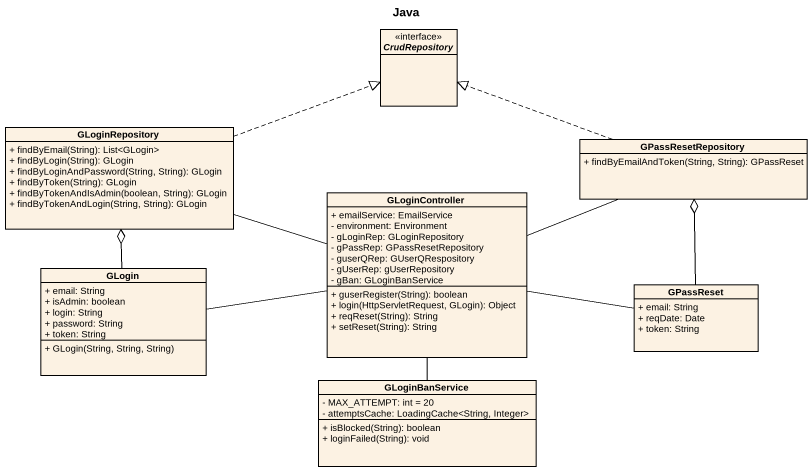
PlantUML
@startuml
title Java
hide circle
hide empty members
skinparam classAttributeIconSize 0
interface CrudRepository <<interface>>
class GLoginRepository {
  + findByEmail(String): List<GLogin>
  + findByLogin(String): GLogin
  + findByLoginAndPassword(String, String): GLogin
  + findByToken(String): GLogin
  + findByTokenAndIsAdmin(boolean, String): GLogin
  + findByTokenAndLogin(String, String): GLogin
}
class GPassResetRepository {
  + findByEmailAndToken(String, String): GPassReset
}
class GLoginController {
  + emailService: EmailService
  - environment: Environment
  - gLoginRep: GLoginRepository
  - gPassRep: GPassResetRepository
  - guserQRep: GUserQRespository
  - gUserRep: gUserRepository
  - gBan: GLoginBanService
  + guserRegister(String): boolean
  + login(HttpServletRequest, GLogin): Object
  + reqReset(String): String
  + setReset(String): String
}
class GLogin {
  + email: String
  + isAdmin: boolean
  + login: String
  + password: String
  + token: String
  + GLogin(String, String, String)
}
class GPassReset {
  + email: String
  + reqDate: Date
  + token: String
}
class GLoginBanService {
  - MAX_ATTEMPT: int = 20
  - attemptsCache: LoadingCache<String, Integer>
  + isBlocked(String): boolean
  + loginFailed(String): void
}
GLoginRepository .right.|> CrudRepository
GLoginRepository -right- GLoginController
GPassResetRepository .left.|> CrudRepository
GPassResetRepository -left- GLoginController
GLoginController -- GLoginBanService
GLogin -up-o GLoginRepository
GLogin -right- GLoginController
GPassReset -up-o GPassResetRepository
GPassReset -left- GLoginController
@enduml
